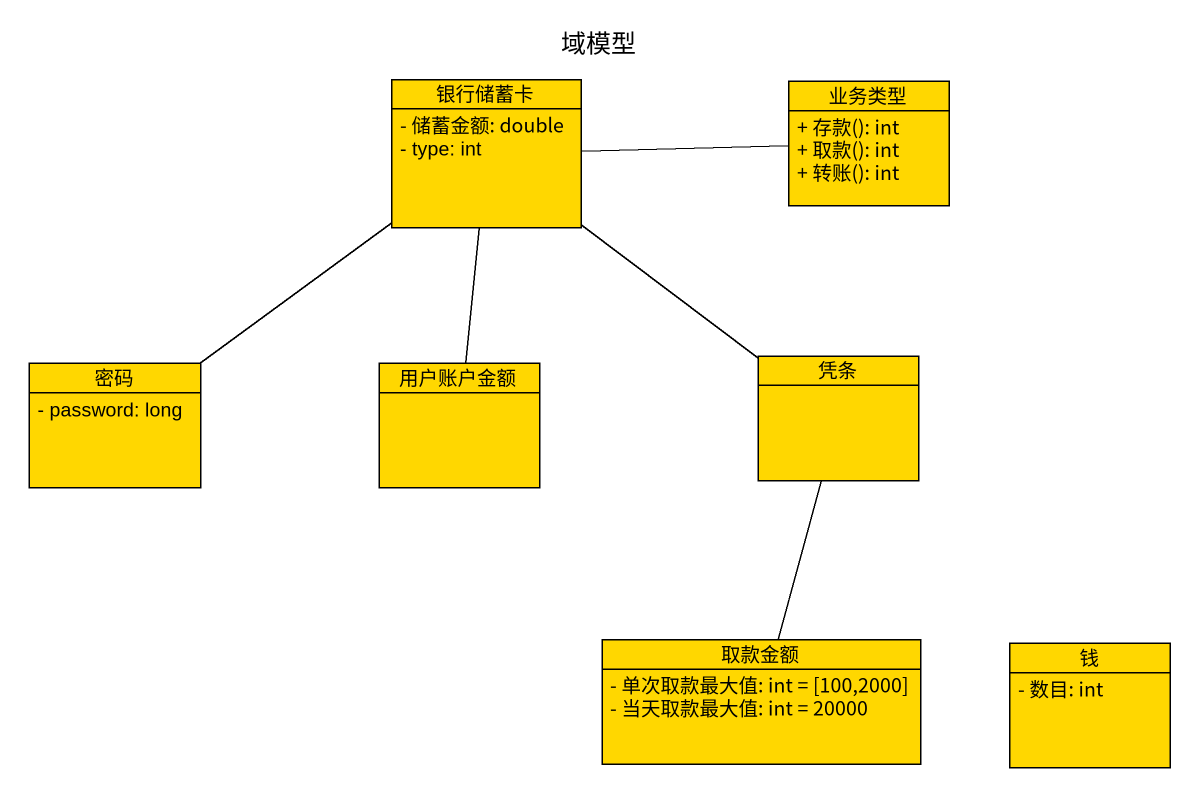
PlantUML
@startuml
title 域模型
hide circle
hide empty members
skinparam classAttributeIconSize 0
class 银行储蓄卡 #FFD700 {
  - 储蓄金额: double
  - type: int
}
class 业务类型 #FFD700 {
  + 存款(): int
  + 取款(): int
  + 转账(): int
}
class 密码 #FFD700 {
  - password: long
}
class 用户账户金额 #FFD700
class 凭条 #FFD700
class 取款金额 #FFD700 {
  - 单次取款最大值: int = [100,2000]
  - 当天取款最大值: int = 20000
}
class 钱 #FFD700 {
  - 数目: int
}
银行储蓄卡 -right- 业务类型
银行储蓄卡 -- 密码
银行储蓄卡 -- 用户账户金额
银行储蓄卡 -- 凭条
凭条 -- 取款金额
@enduml
